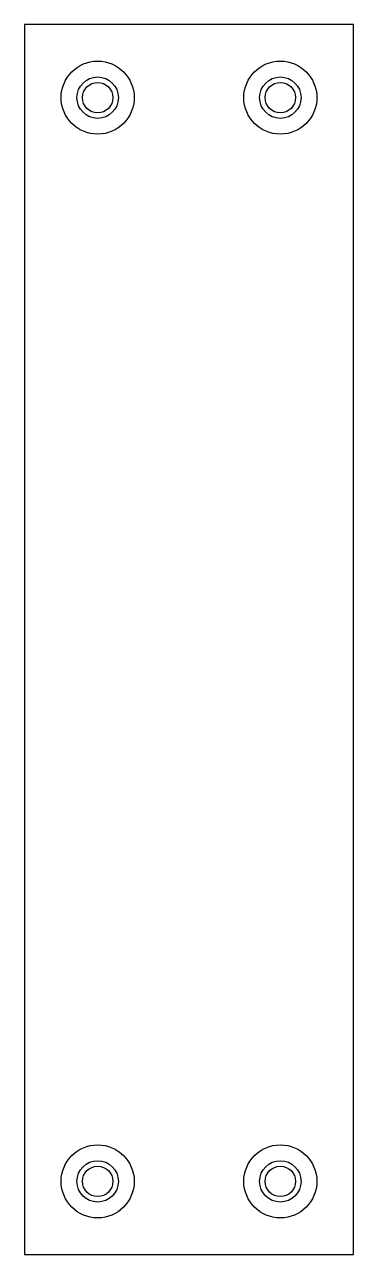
# Model space of a CAD drawing. Header units: millimetres. Extents: x -24 to 3, y -91 to 10.
import ezdxf

# ---------------------------------------------------------------- set-up
doc = ezdxf.new("R2010")
doc.units = ezdxf.units.MM
doc.layers.get('0').update_dxf_attribs({"linetype": 'CONTINUOUS'})

msp = doc.modelspace()

# ---------------------------------------------------------------- linework, layer by layer
msp.add_lwpolyline([(-24, -91), (3, -91), (3, 10), (-24, 10)], close=True)
for centre, radius in [((-18, 4), 3), ((-3, 4), 3), ((-18, 4), 1.7), ((-18, 4), 1.25), ((-3, 4), 1.7), ((-3, 4), 1.25), ((-18, -85), 3), ((-3, -85), 3), ((-18, -85), 1.7), ((-18, -85), 1.25), ((-3, -85), 1.7), ((-3, -85), 1.25)]:
    msp.add_circle(centre, radius)

doc.saveas('drawing.dxf')
